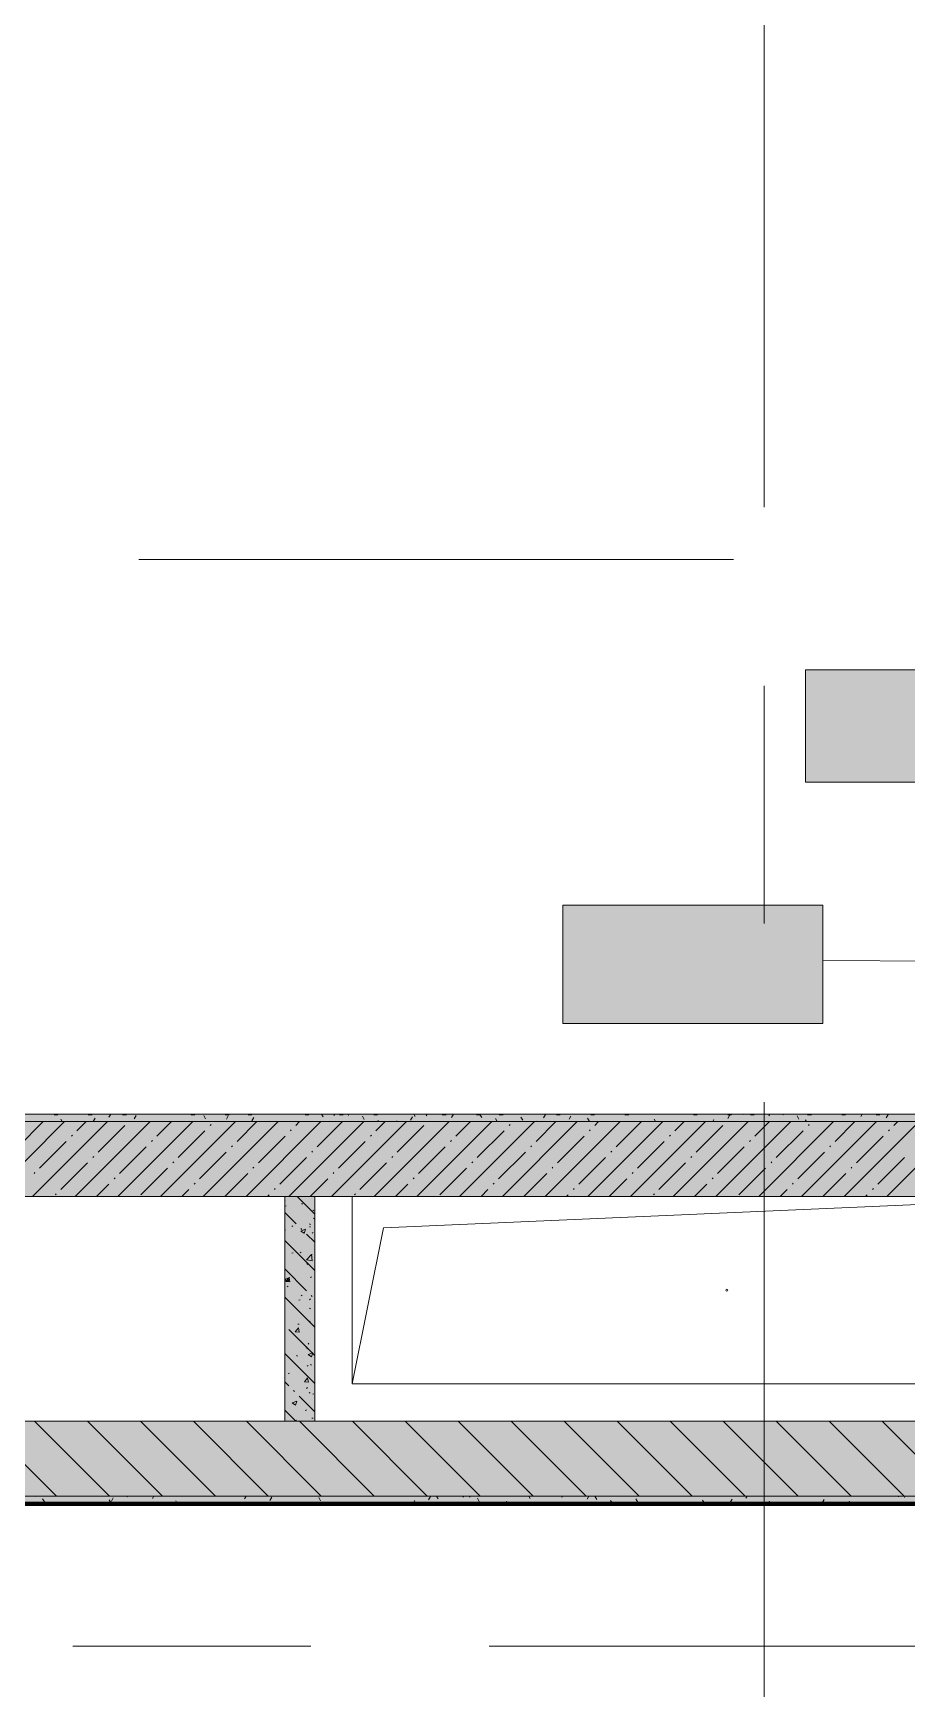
# Model space of a CAD drawing. Header units: millimetres. Extents: x -3817 to 677485, y -22715 to 103890.
# Drawn here: x 63952 to 66284, y 12276 to 16716 of the extents above; entities that cross this region are included whole.
import ezdxf

# ---------------------------------------------------------------- set-up
doc = ezdxf.new("R2010")
doc.units = ezdxf.units.MM
doc.layers.add('PDF _Геометрия', color=7, linetype='Continuous', true_color=0x1d1d1d)
doc.layers.add('PDF _Сплошная заливка', color=7, linetype='Continuous', true_color=0xffffff)

msp = doc.modelspace()

# ---------------------------------------------------------------- hatches: boundary and pattern name
at = {"layer": 'PDF _Сплошная заливка', "transparency": 33554559}
for points in [[(62268.2, 13811.3), (66383.3, 13811.3), (66383.3, 13831.3), (61003.3, 13831.3), (61003.3, 13811.3)], [(63503.3, 13611.3), (66403.3, 13611.3), (66403.3, 13811.3), (61003.3, 13811.3), (61003.3, 13611.3), (63423.3, 13611.3)]]:
    msp.add_hatch(color=256, dxfattribs=at).paths.add_polyline_path(points)
h = msp.add_hatch(color=256, dxfattribs=at)
h.paths.add_polyline_path([(73783.3, 12811.3), (73783.3, 13011.4), (73173.1, 13011.4), (73173.1, 12811.3), (73203.1, 12811.3)], flags=0)
h.paths.add_polyline_path([(72223.1, 12811.3), (72223.1, 13011.4), (69862.1, 13011.4), (69862.1, 12811.3), (72193.1, 12811.3)], flags=0)
h.paths.add_polyline_path([(68205.7, 12811.3), (68912.1, 12811.3), (68912.1, 13011.4), (67003.3, 13011.4), (67003.3, 12811.3)], flags=0)
h.paths.add_polyline_path([(65237, 12811.3), (66803.3, 12811.3), (66803.3, 13011.4), (62491.6, 13011.4), (62491.6, 12811.3)], flags=0)
h = msp.add_hatch(color=256, dxfattribs=at)
h.paths.add_polyline_path([(75627.5, 12791.4), (75723.3, 12791.4), (75723.3, 12811.3), (73203.1, 12811.1), (73203.1, 12803.3), (73173.1, 12803.3), (73173.1, 12791.4), (74143.2, 12791.4)], flags=0)
h.paths.add_polyline_path([(71174.4, 12791.4), (72223.1, 12791.4), (72223.1, 12803.3), (72193.1, 12803.3), (72193.1, 12811.3), (69892.1, 12811.3), (69892.1, 12803.3), (69862.1, 12803.3), (69862.1, 12791.4)], flags=0)
h.paths.add_polyline_path([(68912.1, 12791.4), (68912.1, 12803.3), (68882.1, 12803.3), (68882.1, 12811.3), (62491.6, 12811.3), (62491.6, 12791.4), (68882.1, 12791.4)], flags=0)

# ---------------------------------------------------------------- linework, layer by layer
at = {"layer": 'PDF _Геометрия', "color": 253, "lineweight": 9, "true_color": 0xaaaaaa}
for points in [[(65903.3, 15451), (65903.3, 17038.5)], [(64233.8, 15311.3), (65821.3, 15311.3)], [(65903.3, 14339.8), (65903.3, 14974.8)], [(65903.3, 12276), (65903.3, 13863.5)], [(63422.6, 13011.4), (64057.6, 13011.4)], [(64533.8, 13011.4), (66121.3, 13011.4)], [(64057.6, 12411.3), (64692.6, 12411.3)], [(65168.8, 12411.3), (66756.3, 12411.3)]]:
    msp.add_lwpolyline(points, dxfattribs=at)
at = {"layer": 'PDF _Геометрия', "color": 9, "lineweight": 9, "true_color": 0xc0c0c0}
for points in [[(70953.3, 15611.4), (70953.3, 15531.3), (70953.3, 15511.3), (66923.3, 15511.3), (66903.3, 15511.3), (66903.3, 15581.3), (66903.3, 15511.3), (66803.3, 15511.3), (66803.3, 15581.3), (66803.3, 14211.3), (66783.3, 14211.3), (66403.3, 14211.3), (66403.3, 13811.3), (66383.3, 13811.3), (61003.3, 13811.3)], [(66803.3, 13611.3), (66803.3, 13011.4), (64703.3, 13011.4), (64703.3, 13611.3), (66403.3, 13611.3), (66403.3, 13811.3), (61003.3, 13811.3)], [(62403.3, 12791.4), (62203.3, 12791.4), (62403.3, 12791.4), (62491.6, 12791.4), (68912.1, 12791.4), (68912.1, 12803.3)]]:
    msp.add_lwpolyline(points, dxfattribs=at)
at = {"layer": 'PDF _Геометрия', "color": 7, "lineweight": 9}
for points in [[(66666.8, 15016.9), (66013.6, 15016.9), (66013.6, 14716.9), (66666.8, 14716.9)], [(66059.9, 14388.6), (65366, 14388.6), (65366, 14073.3), (66059.9, 14073.3)], [(66059.9, 14388.6), (65366, 14388.6), (65366, 14073.3), (66059.9, 14073.3)], [(66803.3, 13611.3), (66803.3, 13111.3), (64803.3, 13111.3), (64803.3, 13611.3)]]:
    msp.add_lwpolyline(points, close=True, dxfattribs=at)
for points in [[(66365.3, 14239.6), (66059.9, 14241.1)], [(66375.3, 13831.3), (61031.3, 13831.3)], [(64703.3, 13611.3), (64623.3, 13611.3)], [(64803.3, 13111.3), (64886.6, 13528), (66803.3, 13611.3)], [(64623.3, 13011.4), (64703.3, 13011.4)]]:
    msp.add_lwpolyline(points, dxfattribs=at)
at = {"layer": 'PDF _Геометрия', "lineweight": 9}
for points in [[(66230.7, 13611.3), (66403.3, 13783.9), (66830.7, 14211.3)], [(63835.7, 13611.3), (64035.7, 13811.3)], [(63911.3, 13744), (63978.6, 13811.3)], [(63949.7, 13611.3), (64149.7, 13811.3)], [(64063.8, 13611.3), (64263.8, 13811.3)], [(64068.1, 13786.7), (64092.7, 13811.3)], [(64177.8, 13611.3), (64377.8, 13811.3)], [(64281.9, 13772.5), (64320.8, 13811.3)], [(64291.9, 13611.3), (64491.9, 13811.3)], [(64405.9, 13611.3), (64605.9, 13811.3)], [(64495.8, 13758.2), (64548.9, 13811.3)], [(64520, 13611.3), (64720, 13811.3)], [(64634, 13611.3), (64834, 13811.3)], [(64652.6, 13801), (64662.9, 13811.3)], [(64709.6, 13744), (64777, 13811.3)], [(64748.1, 13611.3), (64948.1, 13811.3)], [(64862.1, 13611.3), (65062.1, 13811.3)], [(64866.4, 13786.7), (64891, 13811.3)], [(64976.2, 13611.3), (65176.2, 13811.3)], [(65080.3, 13772.5), (65119.1, 13811.3)], [(65090.2, 13611.3), (65290.2, 13811.3)], [(65204.3, 13611.3), (65404.3, 13811.3)], [(65294.1, 13758.2), (65347.2, 13811.3)], [(65318.3, 13611.3), (65518.3, 13811.3)], [(65432.4, 13611.3), (65632.4, 13811.3)], [(65450.9, 13801), (65461.3, 13811.3)], [(65507.9, 13744), (65575.3, 13811.3)], [(65546.4, 13611.3), (65746.4, 13811.3)], [(65660.5, 13611.3), (65860.5, 13811.3)], [(65664.8, 13786.7), (65689.4, 13811.3)], [(65774.5, 13611.3), (65974.5, 13811.3)], [(65878.6, 13772.5), (65917.5, 13811.3)], [(65888.6, 13611.3), (66088.6, 13811.3)], [(66002.6, 13611.3), (66202.6, 13811.3)], [(66092.4, 13758.2), (66145.6, 13811.3)], [(66116.7, 13611.3), (66316.7, 13811.3)], [(66249.3, 13801), (66259.6, 13811.3)], [(64053.8, 13772.5), (64056.2, 13774.8)], [(64125.1, 13729.7), (64196.4, 13801)], [(64338.9, 13715.4), (64410.2, 13786.7)], [(64424.5, 13801), (64426.8, 13803.4)], [(64552.8, 13701.2), (64624.1, 13772.5)], [(64638.3, 13786.7), (64640.7, 13789.1)], [(64852.2, 13772.5), (64854.5, 13774.8)], [(64923.4, 13729.7), (64994.7, 13801)], [(65137.3, 13715.4), (65208.6, 13786.7)], [(65222.8, 13801), (65225.2, 13803.4)], [(65351.1, 13701.2), (65422.4, 13772.5)], [(65436.7, 13786.7), (65439, 13789.1)], [(65650.5, 13772.5), (65652.9, 13774.8)], [(65721.8, 13729.7), (65793.1, 13801)], [(65935.6, 13715.4), (66006.9, 13786.7)], [(66021.2, 13801), (66023.5, 13803.4)], [(66149.5, 13701.2), (66220.8, 13772.5)], [(66235, 13786.7), (66237.4, 13789.1)], [(63968.3, 13686.9), (64039.6, 13758.2)], [(64182.1, 13672.7), (64253.4, 13744)], [(64267.7, 13758.2), (64270, 13760.6)], [(64396, 13658.4), (64467.2, 13729.7)], [(64481.5, 13744), (64483.9, 13746.3)], [(64695.3, 13729.7), (64697.7, 13732.1)], [(64766.6, 13686.9), (64837.9, 13758.2)], [(64980.5, 13672.7), (65051.7, 13744)], [(65066, 13758.2), (65068.4, 13760.6)], [(65194.3, 13658.4), (65265.6, 13729.7)], [(65279.8, 13744), (65282.2, 13746.3)], [(65493.7, 13729.7), (65496.1, 13732.1)], [(65565, 13686.9), (65636.3, 13758.2)], [(65778.8, 13672.7), (65850.1, 13744)], [(65864.4, 13758.2), (65866.7, 13760.6)], [(65992.7, 13658.4), (66063.9, 13729.7)], [(66078.2, 13744), (66080.6, 13746.3)], [(64025.3, 13629.9), (64096.6, 13701.2)], [(64110.8, 13715.4), (64113.2, 13717.8)], [(64239.1, 13615.7), (64310.4, 13686.9)], [(64324.7, 13701.2), (64327.1, 13703.6)], [(64538.5, 13686.9), (64540.9, 13689.3)], [(64609.8, 13644.2), (64681.1, 13715.4)], [(64823.7, 13629.9), (64894.9, 13701.2)], [(64909.2, 13715.4), (64911.6, 13717.8)], [(65037.5, 13615.7), (65108.8, 13686.9)], [(65123, 13701.2), (65125.4, 13703.6)], [(65336.9, 13686.9), (65339.2, 13689.3)], [(65408.2, 13644.2), (65479.4, 13715.4)], [(65622, 13629.9), (65693.3, 13701.2)], [(65707.5, 13715.4), (65709.9, 13717.8)], [(65835.8, 13615.7), (65907.1, 13686.9)], [(65921.4, 13701.2), (65923.7, 13703.6)], [(66135.2, 13686.9), (66137.6, 13689.3)], [(66206.5, 13644.2), (66277.8, 13715.4)], [(63954, 13672.7), (63956.4, 13675)], [(64120.8, 13611.3), (64153.6, 13644.2)], [(64167.9, 13658.4), (64170.2, 13660.8)], [(64381.7, 13644.2), (64384.1, 13646.5)], [(64462.9, 13611.3), (64524.3, 13672.7)], [(64595.6, 13629.9), (64597.9, 13632.3)], [(64691, 13611.3), (64738.1, 13658.4)], [(64752.4, 13672.7), (64754.7, 13675)], [(64919.1, 13611.3), (64952, 13644.2)], [(64966.2, 13658.4), (64968.6, 13660.8)], [(65180.1, 13644.2), (65182.4, 13646.5)], [(65261.3, 13611.3), (65322.6, 13672.7)], [(65393.9, 13629.9), (65396.3, 13632.3)], [(65489.4, 13611.3), (65536.5, 13658.4)], [(65550.7, 13672.7), (65553.1, 13675)], [(65717.5, 13611.3), (65750.3, 13644.2)], [(65764.6, 13658.4), (65766.9, 13660.8)], [(65978.4, 13644.2), (65980.8, 13646.5)], [(66059.6, 13611.3), (66121, 13672.7)], [(66192.2, 13629.9), (66194.6, 13632.3)], [(64011.1, 13615.7), (64013.4, 13618)], [(64348.9, 13611.3), (64367.5, 13629.9)], [(64577, 13611.3), (64581.3, 13615.7)], [(64809.4, 13615.7), (64811.8, 13618)], [(65147.2, 13611.3), (65165.8, 13629.9)], [(65375.3, 13611.3), (65379.6, 13615.7)], [(65607.7, 13615.7), (65610.1, 13618)], [(65945.6, 13611.3), (65964.1, 13629.9)], [(66173.7, 13611.3), (66178, 13615.7)], [(64013.7, 12811.3), (63813.7, 13011.4)], [(64155.2, 12811.3), (63955.2, 13011.4)], [(64296.6, 12811.3), (64096.6, 13011.4)], [(64438, 12811.3), (64238, 13011.4)], [(64579.4, 12811.3), (64379.4, 13011.4)], [(64720.8, 12811.3), (64520.8, 13011.4)], [(64862.3, 12811.3), (64662.3, 13011.4)], [(65003.7, 12811.3), (64803.7, 13011.4)], [(65145.1, 12811.3), (64945.1, 13011.4)], [(65286.5, 12811.3), (65086.5, 13011.4)], [(65428, 12811.3), (65228, 13011.4)], [(65569.4, 12811.3), (65369.4, 13011.4)], [(65710.8, 12811.3), (65510.8, 13011.4)], [(65852.2, 12811.3), (65652.2, 13011.4)], [(65993.6, 12811.3), (65793.6, 13011.4)], [(66135.1, 12811.3), (65935.1, 13011.4)], [(66276.5, 12811.3), (66076.5, 13011.4)], [(66417.9, 12811.3), (66217.9, 13011.4)]]:
    msp.add_lwpolyline(points, dxfattribs=at)
at = {"layer": 'PDF _Геометрия', "color": 253, "lineweight": 9, "true_color": 0x9b9b9b}
for points in [[(64007.4, 13829), (64017.5, 13829)], [(64029, 13811.3), (64025.2, 13818.1)], [(64098.9, 13829), (64108.9, 13829)], [(64117, 13820.3), (64112, 13811.6)], [(64158.6, 13831.3), (64153.6, 13822.7)], [(64190.3, 13829), (64200.4, 13829)], [(64226.7, 13827.4), (64221.6, 13818.6)], [(64370.4, 13829.8), (64369.4, 13831.3)], [(64373.2, 13829), (64383.2, 13829)], [(64412, 13818.6), (64407, 13827.3)], [(64464.6, 13829), (64474.7, 13829)], [(64472.4, 13826.3), (64467.4, 13817.6)], [(64525.6, 13829), (64535.6, 13829)], [(64540.4, 13822.2), (64535.4, 13813.5)], [(64678, 13829), (64688, 13829)], [(64725.8, 13823.8), (64721.4, 13831.3)], [(64756.9, 13831.3), (64754.7, 13827.6)], [(64769.4, 13829), (64779.5, 13829)], [(64793.8, 13827.9), (64791.8, 13831.3)], [(64835.4, 13816.7), (64830.4, 13825.4)], [(64860.9, 13829), (64870.9, 13829)], [(64873.7, 13811.3), (64872, 13814.3)], [(64922.2, 13812.9), (64921.3, 13811.3)], [(64963.9, 13824.1), (64958.8, 13815.4)], [(64971.5, 13824.9), (64967.8, 13831.3)], [(65003.3, 13831.3), (65000.5, 13826.5)], [(65043.7, 13829), (65053.8, 13829)], [(65073.5, 13831.1), (65068.5, 13822.4)], [(65135.2, 13829), (65145.2, 13829)], [(65149.2, 13821.9), (65144.2, 13830.6)], [(65168, 13811.8), (65167.7, 13811.3)], [(65190.5, 13811.3), (65185.8, 13819.4)], [(65196.1, 13829), (65206.2, 13829)], [(65258.9, 13814.8), (65253.8, 13823.5)], [(65296.1, 13811.3), (65295.5, 13812.4)], [(65319.3, 13830.1), (65314.3, 13821.3)], [(65348.5, 13829), (65358.6, 13829)], [(65387.3, 13826), (65382.3, 13817.3)], [(65436.6, 13811.8), (65431.5, 13820.5)], [(65440, 13829), (65450, 13829)], [(65531, 13831.1), (65530.9, 13831.3)], [(65531.4, 13829), (65541.5, 13829)], [(65612.8, 13811.3), (65609.2, 13817.5)], [(65714.3, 13829), (65724.4, 13829)], [(65769.1, 13816.7), (65766, 13811.3)], [(65805.7, 13829), (65815.8, 13829)], [(65810.8, 13827.9), (65805.7, 13819.2)], [(65848, 13831.3), (65847.4, 13830.3)], [(65866.7, 13829), (65876.8, 13829)], [(65918.3, 13831.3), (65915.4, 13826.2)], [(65954.4, 13829.3), (65953.2, 13831.3)], [(65996.1, 13818.1), (65991, 13826.8)], [(66014.9, 13815.6), (66012.4, 13811.3)], [(66019.1, 13829), (66029.2, 13829)], [(66082.9, 13811.5), (66082.8, 13811.3)], [(66110.5, 13829), (66120.6, 13829)], [(66164.7, 13831.3), (66161.1, 13825.1)], [(66202, 13829), (66212, 13829)], [(66234.2, 13829.8), (66229.2, 13821.1)], [(63956.8, 12811.3), (63956.3, 12810.4)], [(63981.8, 12795.9), (63976.7, 12804.6)], [(63976.9, 12792.7), (63987, 12792.7)], [(64019.6, 12791.4), (64018.4, 12793.5)], [(64068.4, 12792.7), (64078.4, 12792.7)], [(64123.8, 12795.7), (64121.3, 12791.4)], [(64159.5, 12792.9), (64154.4, 12801.6)], [(64165.4, 12806.9), (64160.4, 12798.2)], [(64203.2, 12811.3), (64202, 12809.3)], [(64251.3, 12792.7), (64261.3, 12792.7)], [(64273.6, 12811.3), (64270.1, 12805.2)], [(64336.4, 12791.4), (64332.1, 12798.7)], [(64342.7, 12792.7), (64352.8, 12792.7)], [(64369.5, 12794.6), (64367.6, 12791.4)], [(64403.7, 12792.7), (64413.7, 12792.7)], [(64441.9, 12791.4), (64441.8, 12791.6)], [(64520, 12811.3), (64515.8, 12804.1)], [(64556.1, 12792.7), (64566.1, 12792.7)], [(64588.9, 12808.8), (64583.8, 12800)], [(64647.5, 12792.7), (64657.6, 12792.7)], [(64677.3, 12810.4), (64676.8, 12811.3)], [(64719, 12799.2), (64713.9, 12807.9)], [(64738.9, 12792.7), (64749, 12792.7)], [(64921.8, 12792.7), (64931.9, 12792.7)], [(64970.7, 12799.5), (64966, 12791.4)], [(65012.3, 12810.7), (65007.3, 12801.9)], [(65013.3, 12792.7), (65023.3, 12792.7)], [(65032.7, 12804.4), (65028.7, 12811.3)], [(65074.2, 12792.7), (65084.3, 12792.7)], [(65100.8, 12808.5), (65099.1, 12811.3)], [(65118.3, 12811.3), (65116.9, 12809)], [(65142.4, 12797.3), (65137.4, 12806)], [(65181.1, 12791.4), (65179, 12794.9)], [(65216.4, 12798.4), (65212.3, 12791.4)], [(65226.6, 12792.7), (65236.7, 12792.7)], [(65278.5, 12805.5), (65275.1, 12811.3)], [(65284.4, 12794.3), (65282.7, 12791.4)], [(65318.1, 12792.7), (65328.1, 12792.7)], [(65364.6, 12811.3), (65362.7, 12807.9)], [(65409.5, 12792.7), (65419.6, 12792.7)], [(65435, 12811.3), (65430.7, 12803.8)], [(65456.2, 12802.5), (65451.2, 12811.2)], [(65497.8, 12791.4), (65492.8, 12800)], [(65530.2, 12793.2), (65529.1, 12791.4)], [(65565.9, 12795.4), (65560.8, 12804.1)], [(65592.4, 12792.7), (65602.4, 12792.7)], [(65603.4, 12791.4), (65602.5, 12793)], [(65683.8, 12792.7), (65693.9, 12792.7)], [(65743.6, 12792.4), (65738.5, 12801.1)], [(65744.8, 12792.7), (65754.8, 12792.7)], [(65817.5, 12803.3), (65812.5, 12794.6)], [(65857.4, 12811.3), (65854.1, 12805.7)], [(65897.2, 12792.7), (65907.2, 12792.7)], [(65920.2, 12791.4), (65916.2, 12798.1)], [(65988.6, 12792.7), (65998.7, 12792.7)], [(66063.3, 12802.2), (66058.2, 12793.5)], [(66080.1, 12792.7), (66090.1, 12792.7)], [(66131.3, 12798.1), (66127.4, 12791.4)], [(66261.4, 12809.9), (66260.6, 12811.3)], [(66262.9, 12792.7), (66273, 12792.7)], [(66279.7, 12811.3), (66277.6, 12807.6)]]:
    msp.add_lwpolyline(points, dxfattribs=at)
at = {"layer": 'PDF _Геометрия', "color": 9, "lineweight": 9, "true_color": 0xc0c0c0}
for points in [[(62403.3, 13011.4), (62403.3, 12811.3), (62491.6, 12811.3), (66803.3, 12811.3), (67003.3, 12811.3), (68882.1, 12811.3), (62491.6, 12811.3), (62403.3, 12811.3), (62403.3, 13458.7), (62403.3, 13611.3), (63423.3, 13611.3), (63423.3, 13011.4), (62491.6, 13011.4)], [(64623.3, 13611.3), (64623.3, 13011.4), (63503.3, 13011.4), (63503.3, 13611.3)]]:
    msp.add_lwpolyline(points, close=True, dxfattribs=at)
at = {"layer": 'PDF _Геометрия', "color": 252, "lineweight": 9, "true_color": 0x878787}
for points in [[(64623.3, 13599.4), (64624.3, 13598.5)], [(64703.3, 13564.4), (64656.3, 13611.3)], [(64668.3, 13591.5), (64671.7, 13591.9)], [(64654, 13538.3), (64623.3, 13569)], [(64623.8, 13585.6), (64627.2, 13586.1)], [(64698.3, 13572.6), (64701, 13574.6)], [(64699.7, 13553.1), (64702.5, 13551.3)], [(64623.3, 13521.6), (64624.9, 13521.8)], [(64642.3, 13533.2), (64645.1, 13531.4)], [(64669.1, 13523.2), (64666.5, 13525.7)], [(64675.4, 13513), (64666.5, 13518.9), (64679, 13523.7)], [(64675.4, 13512.9), (64679, 13523.7)], [(64703.3, 13489), (64681.6, 13510.6)], [(64688.9, 13530.2), (64692.2, 13530.7)], [(64689.7, 13538.5), (64692.2, 13536.2)], [(64696.2, 13513.4), (64698.8, 13515.4)], [(64703.3, 13413.5), (64623.3, 13493.5)], [(64642.1, 13460.1), (64645.5, 13460.5)], [(64664.3, 13462.7), (64667.1, 13460.9)], [(64696.9, 13439.7), (64681.1, 13442.2), (64695, 13456.6)], [(64694, 13454.2), (64696.7, 13456.2)], [(64696.9, 13439.7), (64695, 13456.5)], [(64681.6, 13359.7), (64623.3, 13418.1)], [(64682.4, 13432.4), (64684.8, 13430.1)], [(64623.3, 13390), (64635.7, 13394.8)], [(64623.3, 13390), (64632.1, 13384)], [(64623.3, 13373.8), (64623.8, 13373.3)], [(64626.5, 13384.1), (64635, 13394.3)], [(64626.5, 13384.1), (64637.1, 13383.2)], [(64629.7, 13371.9), (64632.5, 13370.1)], [(64632.1, 13384), (64635.7, 13394.7)], [(64637.1, 13383.2), (64635, 13394.3)], [(64691.9, 13395), (64694.5, 13397)], [(64703.3, 13262.6), (64623.3, 13342.6)], [(64660.9, 13334.6), (64664.2, 13335.1)], [(64667.2, 13348), (64670, 13346.2)], [(64689.7, 13335.8), (64692.4, 13337.8)], [(64696.7, 13344.7), (64694.2, 13347.2)], [(64687.5, 13276.6), (64690.2, 13278.7)], [(64689.2, 13313.4), (64691.7, 13311.1)], [(64689.2, 13277.5), (64692.1, 13275.7)], [(64703.3, 13187.2), (64633.9, 13256.6)], [(64661.8, 13249.5), (64651.1, 13250.4), (64659.7, 13260.6)], [(64658.6, 13270.4), (64661.9, 13270.8)], [(64661.8, 13249.4), (64659.7, 13260.6)], [(64703.3, 13111.8), (64623.3, 13191.8)], [(64679.2, 13209.1), (64682.5, 13209.6)], [(64681.8, 13207.3), (64684.3, 13205)], [(64685.4, 13217.4), (64688, 13219.5)], [(64695, 13183.5), (64686.1, 13189.5), (64698.6, 13194.3)], [(64695, 13183.5), (64698.6, 13194.2)], [(64654.6, 13186.6), (64657.4, 13184.8)], [(64683.2, 13158.2), (64685.9, 13160.3)], [(64692.1, 13162.7), (64694.9, 13160.9)], [(64633.9, 13105.8), (64623.3, 13116.4)], [(64632.4, 13139), (64635.7, 13139.4)], [(64686.4, 13115.7), (64675.8, 13116.7), (64684.4, 13126.9)], [(64681, 13099.1), (64683.7, 13101.1)], [(64686.4, 13115.7), (64684.4, 13126.8)], [(64642.9, 13060.5), (64655.3, 13065.3)], [(64642.9, 13060.5), (64651.7, 13054.6)], [(64648.9, 13090.7), (64646.4, 13093.2)], [(64651.7, 13054.5), (64655.3, 13065.3)], [(64703.3, 13036.4), (64661.5, 13078.1)], [(64688.7, 13088.2), (64691.1, 13085.9)], [(64697.9, 13083.6), (64701.2, 13084.1)], [(64652.8, 13011.4), (64623.3, 13040.9)], [(64651.1, 13013.5), (64654.5, 13014)], [(64678.9, 13039.9), (64681.5, 13041.9)], [(64695.7, 13019.4), (64699, 13019.8)]]:
    msp.add_lwpolyline(points, dxfattribs=at)
at = {"layer": 'PDF _Геометрия', "color": 231, "lineweight": 70, "true_color": 0xff80c0}
msp.add_lwpolyline([(62183.3, 12811.3), (62183.3, 12791.4), (62491.6, 12791.4), (68912.1, 12791.4), (68912.1, 12790.4), (62491.6, 12790.4), (62182.3, 12790.4), (62182.3, 12791.4), (62182.3, 13260.4), (62026.1, 13260.4)], dxfattribs=at)
at = {"layer": 'PDF _Геометрия', "color": 7, "lineweight": 9}
msp.add_circle((65803.3, 13361.3), 2.5, dxfattribs=at)
at = {"layer": 'PDF _Сплошная заливка', "lineweight": 9, "transparency": 33554559}
for points in [[(66666.8, 15016.9), (66013.6, 15016.9), (66666.8, 14716.9), (66013.6, 14716.9)], [(66059.9, 14388.6), (65366, 14388.6), (66059.9, 14073.3), (65366, 14073.3)]]:
    msp.add_solid(points, dxfattribs=at)
at = {"layer": 'PDF _Сплошная заливка', "lineweight": 35, "transparency": 33554559}
msp.add_solid([(64623.3, 13011.4), (64703.3, 13011.4), (64623.3, 13611.3), (64703.3, 13611.3)], dxfattribs=at)

doc.saveas('drawing.dxf')
